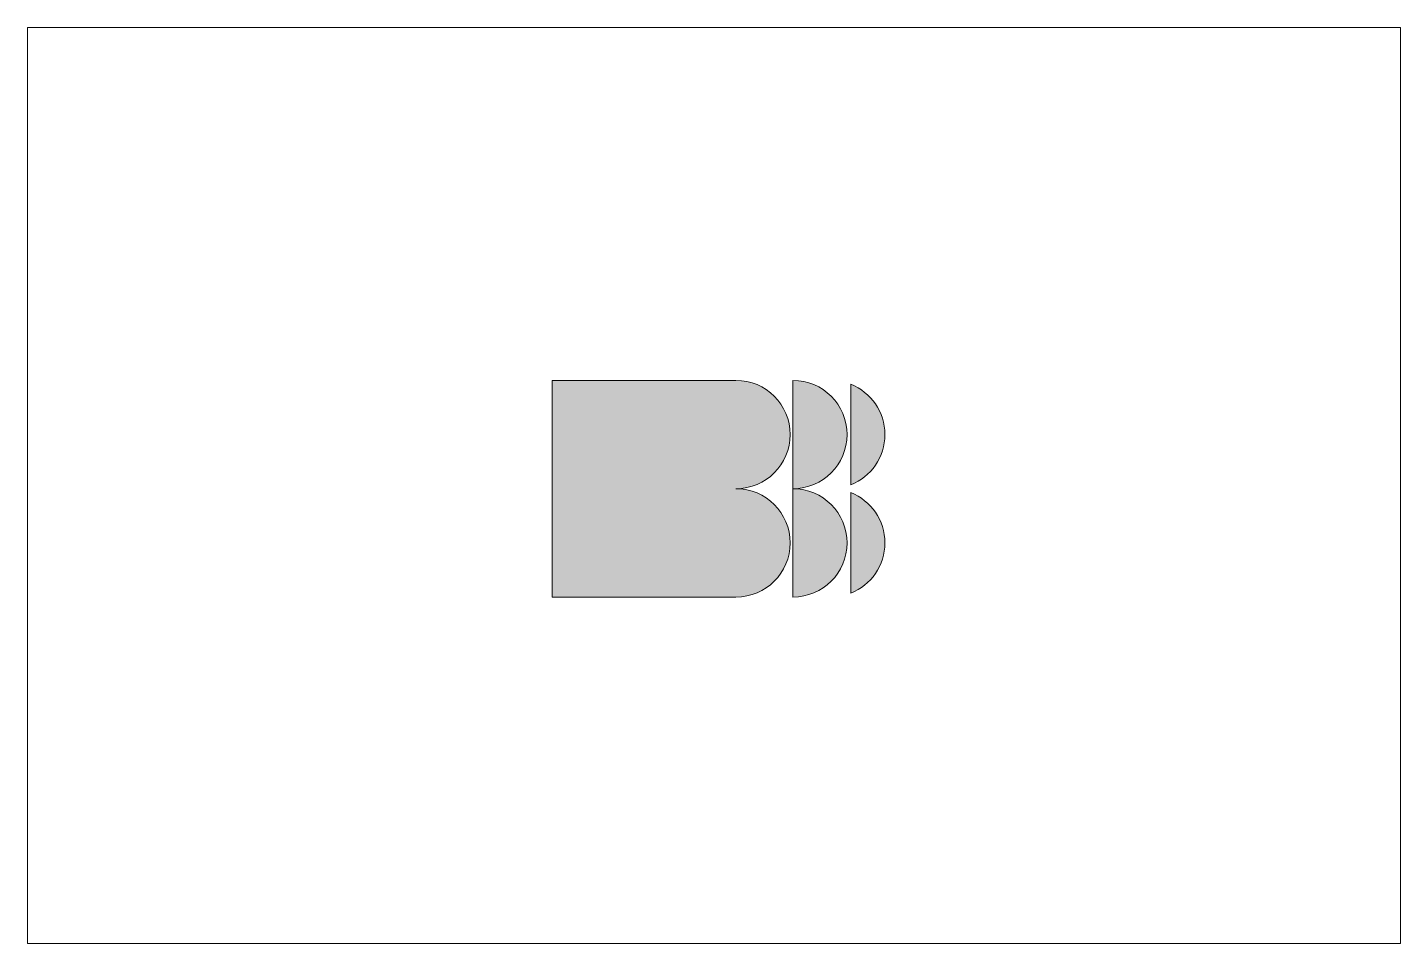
# Paper-space layout 'Layout1' of a CAD drawing. Header units: millimetres. Extents: x 0 to 254, y 0 to 169.
# The model-space entities are those that its viewports show. They can reach past a viewport. Long polylines and large blocks are cut down to what shows.
import ezdxf

# ---------------------------------------------------------------- set-up
doc = ezdxf.new("R2010")
doc.units = ezdxf.units.MM

msp = doc.modelspace()

# ---------------------------------------------------------------- hatches: boundary and pattern name
at = {"true_color": 0x000000, "transparency": 33554687}
h = msp.add_hatch(color=18, dxfattribs=at)
edge = h.paths.add_edge_path(flags=0)
edge.add_spline(control_points=[(1178.76, 84.07), (1184.29, 84.07), (1188.78, 79.58), (1188.78, 74.05), (1188.78, 68.52), (1184.29, 64.03), (1178.76, 64.03), (1178.76, 64.03), (1178.76, 84.07), (1178.76, 84.07)], knot_values=[0, 0, 0, 0, 1, 1, 1, 2, 2, 2, 3, 3, 3, 3], degree=3, periodic=1)
edge = h.paths.add_edge_path(flags=0)
edge.add_spline(control_points=[(1178.76, 84.07), (1178.76, 84.07), (1178.76, 104.1), (1178.76, 104.1), (1184.29, 104.1), (1188.78, 99.62), (1188.78, 94.09), (1188.78, 88.56), (1184.29, 84.07), (1178.76, 84.07)], knot_values=[0, 0, 0, 0, 1, 1, 1, 2, 2, 2, 3, 3, 3, 3], degree=3, periodic=1)
edge = h.paths.add_edge_path(flags=0)
edge.add_spline(control_points=[(1168.23, 64.03), (1168.23, 64.03), (1134.25, 64.03), (1134.25, 64.03), (1134.25, 64.03), (1134.25, 104.1), (1134.25, 104.1), (1134.25, 104.1), (1168.23, 104.1), (1168.23, 104.1), (1173.76, 104.1), (1178.25, 99.62), (1178.25, 94.09), (1178.25, 88.56), (1173.76, 84.07), (1168.23, 84.07), (1173.76, 84.07), (1178.25, 79.58), (1178.25, 74.05), (1178.25, 68.52), (1173.76, 64.03), (1168.23, 64.03)], knot_values=[0, 0, 0, 0, 1, 1, 1, 2, 2, 2, 3, 3, 3, 4, 4, 4, 5, 5, 5, 6, 6, 6, 7, 7, 7, 7], degree=3, periodic=1)
edge = h.paths.add_edge_path(flags=0)
edge.add_spline(control_points=[(1189.51, 103.38), (1193.18, 101.89), (1195.78, 98.29), (1195.78, 94.09), (1195.78, 89.88), (1193.18, 86.28), (1189.51, 84.8), (1189.51, 84.8), (1189.51, 103.38), (1189.51, 103.38)], knot_values=[0, 0, 0, 0, 1, 1, 1, 2, 2, 2, 3, 3, 3, 3], degree=3, periodic=1)
edge = h.paths.add_edge_path(flags=0)
edge.add_spline(control_points=[(1189.51, 83.34), (1193.18, 81.86), (1195.78, 78.26), (1195.78, 74.05), (1195.78, 69.85), (1193.18, 66.25), (1189.51, 64.76), (1189.51, 64.76), (1189.51, 83.34), (1189.51, 83.34)], knot_values=[0, 0, 0, 0, 1, 1, 1, 2, 2, 2, 3, 3, 3, 3], degree=3, periodic=1)

# ---------------------------------------------------------------- linework, layer by layer
at = {"color": 18, "linetype": 'Continuous', "lineweight": 5, "true_color": 0x000000}
for points, knots in [([(1168.23, 64.03), (1168.23, 64.03), (1134.25, 64.03), (1134.25, 64.03), (1134.25, 64.03), (1134.25, 104.1), (1134.25, 104.1), (1134.25, 104.1), (1168.23, 104.1), (1168.23, 104.1), (1173.76, 104.1), (1178.25, 99.62), (1178.25, 94.09), (1178.25, 88.56), (1173.76, 84.07), (1168.23, 84.07), (1173.76, 84.07), (1178.25, 79.58), (1178.25, 74.05), (1178.25, 68.52), (1173.76, 64.03), (1168.23, 64.03)], [0, 0, 0, 0, 1, 1, 1, 2, 2, 2, 3, 3, 3, 4, 4, 4, 5, 5, 5, 6, 6, 6, 7, 7, 7, 7]), ([(1178.76, 84.07), (1178.76, 84.07), (1178.76, 104.1), (1178.76, 104.1), (1184.29, 104.1), (1188.78, 99.62), (1188.78, 94.09), (1188.78, 88.56), (1184.29, 84.07), (1178.76, 84.07)], [0, 0, 0, 0, 1, 1, 1, 2, 2, 2, 3, 3, 3, 3]), ([(1189.51, 103.38), (1193.18, 101.89), (1195.78, 98.29), (1195.78, 94.09), (1195.78, 89.88), (1193.18, 86.28), (1189.51, 84.8), (1189.51, 84.8), (1189.51, 103.38), (1189.51, 103.38)], [0, 0, 0, 0, 1, 1, 1, 2, 2, 2, 3, 3, 3, 3]), ([(1178.76, 84.07), (1184.29, 84.07), (1188.78, 79.58), (1188.78, 74.05), (1188.78, 68.52), (1184.29, 64.03), (1178.76, 64.03), (1178.76, 64.03), (1178.76, 84.07), (1178.76, 84.07)], [0, 0, 0, 0, 1, 1, 1, 2, 2, 2, 3, 3, 3, 3]), ([(1189.51, 83.34), (1193.18, 81.86), (1195.78, 78.26), (1195.78, 74.05), (1195.78, 69.85), (1193.18, 66.25), (1189.51, 64.76), (1189.51, 64.76), (1189.51, 83.34), (1189.51, 83.34)], [0, 0, 0, 0, 1, 1, 1, 2, 2, 2, 3, 3, 3, 3])]:
    msp.add_open_spline(points, degree=3, knots=knots, dxfattribs=at)

psp = doc.layouts.get("Layout1")

# ---------------------------------------------------------------- viewports
at = {"layer": '0'}
psp.add_viewport(center=(127, 84.709), size=(254, 169.418), view_center_point=(1164.167, 84.665), view_height=169.418, dxfattribs=at)

doc.saveas('drawing.dxf')
